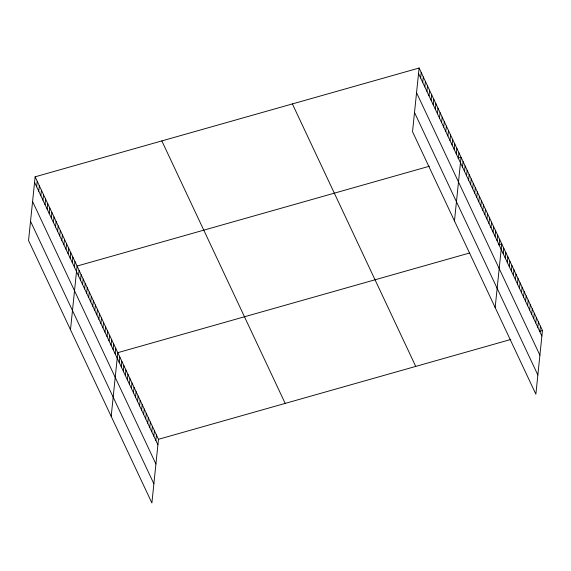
<?xml version="1.0" encoding="UTF-8"?>
<svg xmlns="http://www.w3.org/2000/svg" width="571" height="571" viewBox="0 0 571 571"><rect width="100%" height="100%" fill="white"/><g stroke="black" fill="none" stroke-linecap="round" stroke-linejoin="round"><path stroke-width="0.86" d="M35.131 176.81L28.55 240.491L151.893 502.98L158.474 439.299L35.131 176.81L419.107 68.02L542.45 330.509L535.869 394.19L412.526 131.701L419.107 68.02M36.658 186.781L37.229 181.278M38.757 191.242L39.328 185.739M40.855 195.703L41.419 190.2M42.946 200.164L43.517 194.661M45.045 204.625L45.616 199.122M47.143 209.093L47.714 203.59M49.242 213.554L49.805 208.051M51.34 218.015L51.904 212.512M53.431 222.476L54.002 216.973M55.53 226.937L56.101 221.434M57.628 231.405L58.199 225.895M59.727 235.866L60.29 230.363M61.818 240.327L62.389 234.824M63.916 244.788L64.487 239.285M66.015 249.249L66.586 243.746M68.113 253.71L68.677 248.207M70.212 258.178L70.775 252.675M72.303 262.639L72.874 257.136M74.401 267.1L74.972 261.597M70.49 329.738L77.071 266.057L429.363 166.24M78.534 275.893L79.105 270.39M80.568 280.225L81.139 274.722M82.602 284.558L83.173 279.055M84.636 288.883L85.207 283.38M86.678 293.216L87.242 287.713M88.712 297.548L89.276 292.045M90.746 301.881L91.317 296.378M92.78 306.213L93.351 300.71M94.815 310.538L95.386 305.035M96.849 314.871L97.42 309.368M98.883 319.203L99.454 313.7M100.924 323.536L101.488 318.033M102.958 327.868L103.522 322.365M104.993 332.194L105.556 326.691M107.027 336.526L107.598 331.023M109.061 340.858L109.632 335.355M111.095 345.191L111.666 339.688M113.129 349.523L113.7 344.02M115.164 353.849L115.735 348.346M111.188 416.359L117.769 352.678L469.312 253.074M119.239 362.514L119.803 357.011M121.273 366.846L121.844 361.343M123.307 371.179L123.878 365.676M125.342 375.504L125.913 370.001M127.376 379.836L127.947 374.333M129.41 384.169L129.981 378.666M131.451 388.501L132.015 382.998M133.486 392.834L134.049 387.331M135.52 397.159L136.091 391.656M137.554 401.492L138.125 395.988M139.588 405.824L140.159 400.321M141.622 410.156L142.193 404.653M143.656 414.489L144.227 408.986M145.698 418.814L146.262 413.311M147.732 423.147L148.296 417.644M149.766 427.479L150.337 421.976M151.8 431.812L152.371 426.309M153.835 436.144L154.406 430.634M155.869 440.469L156.44 434.966M420.634 77.984L421.205 72.481M422.733 82.445L423.297 76.942M424.831 86.913L425.395 81.41M426.922 91.374L427.493 85.871M429.021 95.835L429.592 90.332M431.119 100.296L431.69 94.793M433.218 104.757L433.782 99.254M435.309 109.225L435.88 103.722M437.407 113.686L437.978 108.183M439.506 118.147L440.077 112.644M441.604 122.608L442.168 117.105M443.703 127.069L444.267 121.566M445.794 131.537L446.365 126.027M447.892 135.998L448.463 130.495M449.991 140.459L450.562 134.956M452.089 144.92L452.653 139.417M454.181 149.381L454.752 143.878M456.279 153.842L456.85 148.339M458.377 158.31L458.948 152.807M454.466 220.948L461.04 157.268L458.028 158.124M462.51 167.103L463.081 161.6M464.544 171.428L465.115 165.925M466.578 175.761L467.149 170.258M468.613 180.093L469.184 174.59M470.654 184.426L471.218 178.923M472.688 188.758L473.252 183.255M474.722 193.084L475.286 187.581M476.756 197.416L477.327 191.913M478.791 201.749L479.362 196.246M480.825 206.081L481.396 200.578M482.859 210.413L483.43 204.91M484.893 214.739L485.464 209.236M486.935 219.071L487.498 213.568M488.969 223.404L489.533 217.901M491.003 227.736L491.574 222.233M493.037 232.069L493.608 226.566M495.071 236.394L495.642 230.891M497.105 240.726L497.676 235.223M499.14 245.059L499.711 239.556M495.164 307.569L501.745 243.888L498.733 244.745M503.215 253.724L503.779 248.221M505.249 258.049L505.82 252.546M507.284 262.382L507.855 256.879M509.318 266.714L509.889 261.211M511.352 271.047L511.923 265.544M513.386 275.379L513.957 269.876M515.427 279.704L515.991 274.201M517.462 284.037L518.025 278.534M519.496 288.369L520.06 282.866M521.53 292.702L522.101 287.199M523.564 297.034L524.135 291.531M525.598 301.36L526.169 295.857M527.633 305.692L528.204 300.189M529.667 310.024L530.238 304.521M531.708 314.357L532.272 308.854M533.742 318.689L534.306 313.186M535.776 323.015L536.347 317.512M537.811 327.347L538.382 321.844M539.845 331.68L540.416 326.177M158.474 439.299L510.774 339.481M539.431 331.366L542.45 330.509M418.536 73.523L541.879 336.012M416.552 92.723L539.895 355.212M414.51 112.501L537.853 374.99M292.395 103.922L415.738 366.411M161.843 140.909L285.186 403.397M34.56 182.313L157.903 444.802M32.576 201.513L155.919 464.002M30.534 221.291L153.877 483.78"/></g></svg>
